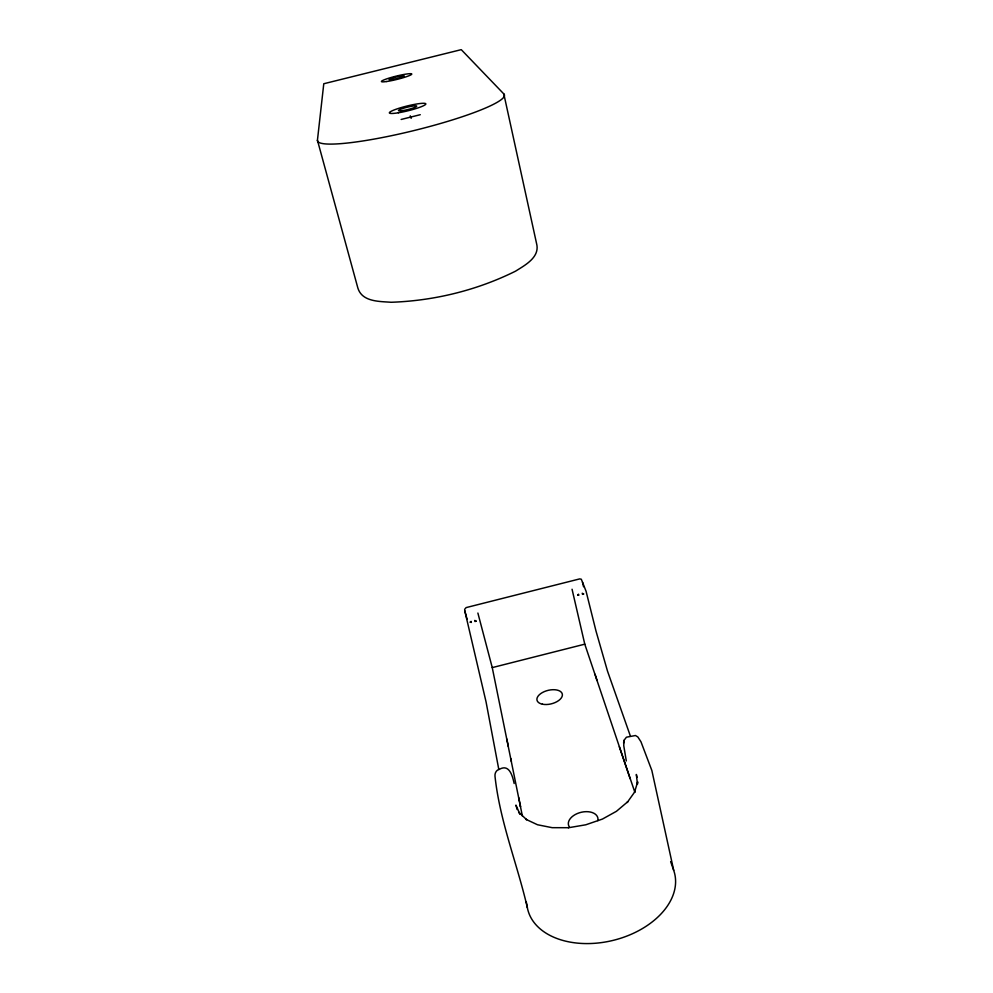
<?xml version="1.0" encoding="UTF-8"?>
<svg xmlns="http://www.w3.org/2000/svg" width="993" height="993" viewBox="0 0 993 993"><rect width="100%" height="100%" fill="white"/><g stroke="black" fill="none" stroke-linecap="round" stroke-linejoin="round"><path stroke-width="1.49" d="M317.437 140.261L323.78 83.747L461.261 49.65L503.823 93.938L536.555 243.496C540.266 257.224 524.912 265.255 515.553 271.163C477.012 290.304 434.09 300.817 391.118 302.269C379.463 301.351 362.222 302.033 357.89 288.131L317.437 140.261A96.234 13.033 -13.8 0 0 415.359 130.22A96.234 13.033 -13.8 0 0 503.823 93.938M626.298 760.936L623.753 745.681L623.952 740.43L626.422 737.203L635.47 735.515L637.854 736.967L640.981 741.821L651.855 770.494L673.701 870.352A75.617 50.333 -13.8 0 1 614.257 940.098A75.617 50.333 -13.8 0 1 527.37 907.726C517.229 863.761 499.777 821.199 494.986 776.104C494.688 773.113 496.339 769.935 499.454 769.29C509.521 763.48 512.636 776.588 514.175 783.527M623.604 743.136L623.952 740.43M464.587 609.454L466.114 607.604L579.676 578.907L581.29 579.204L586.081 591.294L595.999 631.051L607.505 671.119L630.369 736.036M634.539 792.215L637.692 781.789L637.456 784.172L636.339 774.453L637.01 777.432M635.172 791.322L627.179 802.518L627.713 801.773L616.43 811.306L602.416 819.076L585.771 824.798L568.368 827.752M522.38 816.047L492.255 667.606L584.778 644.172L630.158 778.723M401.147 119.458L420.262 114.704M568.691 827.703L552.182 827.678L537.498 824.749L525.682 819.213L526.65 819.697L518.594 812.113M519.401 812.994L519.898 814.099L515.938 805.1L517.13 809.531M410.258 115.833L411.164 118.353M670.635 861.614L673.701 870.352M619.347 746.736L634.837 792.153M595.068 674.272L596.992 680.453M520.245 805.497L520.543 806.626L518.718 797.602M467.095 619.371L464.687 610.397L486.061 701.914L498.809 769.488M477.881 613.041L492.255 667.606M572.055 589.234L584.778 644.172M582.531 582.208L583.561 586.739M506.815 739.003L508.342 746.513M510.787 758.54L511.395 761.544M526.228 901.669L527.37 907.726M569.25 826.784A15.106 9.334 -13.8 0 1 581.613 812.187A15.106 9.334 -13.8 0 1 597.823 820.64M470.248 622.127L471.352 622.462L471.079 621.37L470.248 622.127M577.727 594.944L578.832 595.279L578.559 594.186L577.727 594.944M476.144 621.171L475.039 621.531L474.766 620.439L476.144 621.171M583.599 594L582.506 594.348L582.246 593.255L583.599 594M542.401 704.198A13.008 6.926 -13.9 0 0 562.348 695.485A13.008 6.926 -13.9 0 0 544.201 691.662A13.008 6.926 -13.9 0 0 542.401 704.198M391.403 79.663A7.832 0.844 -13.9 0 0 403.977 76.151A7.832 0.844 -13.9 0 0 394.271 77.504A7.832 0.844 -13.9 0 0 391.403 79.663M398.392 112.78A18.805 2.433 -13.9 0 0 425.848 103.98A18.805 2.433 -13.9 0 0 398.491 108.423A18.805 2.433 -13.9 0 0 398.392 112.78M386.649 81.513A15.665 1.688 -13.9 0 0 411.512 74.463A15.665 1.688 -13.9 0 0 391.503 77.38A15.665 1.688 -13.9 0 0 386.649 81.513M401.457 110.782A9.409 1.216 -13.9 0 0 416.501 106.474A9.409 1.216 -13.9 0 0 404.759 107.865A9.409 1.216 -13.9 0 0 401.457 110.782"/></g></svg>
